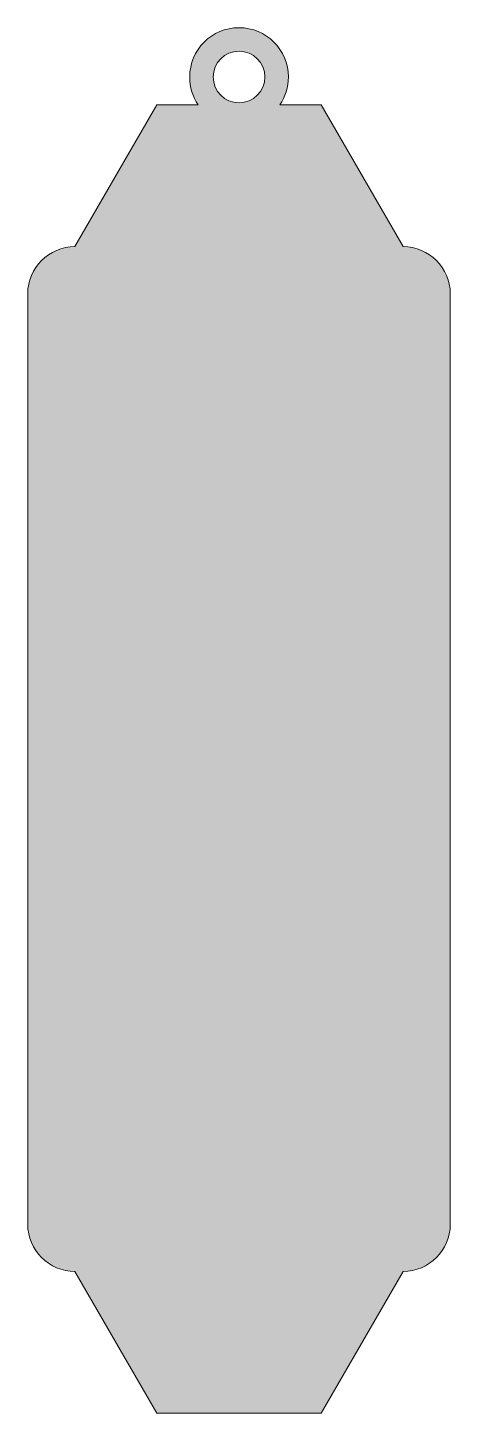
# Model space of a CAD drawing. Header units: centimetres. Extents: x 4.1 to 9.9, y -19.5 to -0.5.
import ezdxf

# ---------------------------------------------------------------- set-up
doc = ezdxf.new("R2010")
doc.units = ezdxf.units.CM
doc.header["$MEASUREMENT"] = 0
doc.layers.add('Layer 1', color=7, linetype='Continuous')

msp = doc.modelspace()

# ---------------------------------------------------------------- hatches: boundary and pattern name
at = {"layer": 'Layer 1', "true_color": 0xf1ceac}
h = msp.add_hatch(color=31, dxfattribs=at)
h.dxf.hatch_style = 2
edge = h.paths.add_edge_path()
edge.add_spline(control_points=[(9.223, -3.536), (9.223, -3.536), (8.104, -1.598), (8.104, -1.598), (8.104, -1.598), (7.542, -1.598), (7.542, -1.598), (7.616, -1.49), (7.659, -1.36), (7.659, -1.219), (7.659, -0.847), (7.357, -0.546), (6.985, -0.546), (6.613, -0.546), (6.312, -0.847), (6.312, -1.219), (6.312, -1.36), (6.355, -1.49), (6.428, -1.598), (6.428, -1.598), (5.866, -1.598), (5.866, -1.598), (5.866, -1.598), (4.747, -3.536), (4.747, -3.536), (4.569, -3.536), (4.408, -3.608), (4.292, -3.725), (4.175, -3.841), (4.103, -4.002), (4.103, -4.18), (4.103, -4.18), (4.103, -16.887), (4.103, -16.887), (4.103, -17.242), (4.391, -17.531), (4.747, -17.531), (4.747, -17.531), (5.866, -19.469), (5.866, -19.469), (5.866, -19.469), (8.104, -19.469), (8.104, -19.469), (8.104, -19.469), (9.223, -17.531), (9.223, -17.531), (9.401, -17.531), (9.562, -17.459), (9.679, -17.342), (9.795, -17.225), (9.867, -17.065), (9.867, -16.887), (9.867, -16.887), (9.867, -4.18), (9.867, -4.18), (9.867, -3.825), (9.579, -3.536), (9.223, -3.536)], knot_values=[0, 0, 0, 0, 1, 1, 1, 2, 2, 2, 3, 3, 3, 4, 4, 4, 5, 5, 5, 6, 6, 6, 7, 7, 7, 8, 8, 8, 9, 9, 9, 10, 10, 10, 11, 11, 11, 12, 12, 12, 13, 13, 13, 14, 14, 14, 15, 15, 15, 16, 16, 16, 17, 17, 17, 18, 18, 18, 19, 19, 19, 19], degree=3, periodic=1)
edge = h.paths.add_edge_path()
edge.add_spline(control_points=[(6.985, -0.867), (7.18, -0.867), (7.338, -1.025), (7.338, -1.219), (7.338, -1.414), (7.18, -1.572), (6.985, -1.572), (6.79, -1.572), (6.633, -1.414), (6.633, -1.219), (6.633, -1.025), (6.79, -0.867), (6.985, -0.867)], knot_values=[0, 0, 0, 0, 1, 1, 1, 2, 2, 2, 3, 3, 3, 4, 4, 4, 4], degree=3, periodic=1)

# ---------------------------------------------------------------- linework, layer by layer
at = {"layer": 'Layer 1', "lineweight": 0}
for points, knots in [([(9.223, -3.536), (9.223, -3.536), (8.104, -1.598), (8.104, -1.598), (8.104, -1.598), (7.542, -1.598), (7.542, -1.598), (7.616, -1.49), (7.659, -1.36), (7.659, -1.219), (7.659, -0.847), (7.357, -0.546), (6.985, -0.546), (6.613, -0.546), (6.312, -0.847), (6.312, -1.219), (6.312, -1.36), (6.355, -1.49), (6.428, -1.598), (6.428, -1.598), (5.866, -1.598), (5.866, -1.598), (5.866, -1.598), (4.747, -3.536), (4.747, -3.536), (4.569, -3.536), (4.408, -3.608), (4.292, -3.725), (4.175, -3.841), (4.103, -4.002), (4.103, -4.18), (4.103, -4.18), (4.103, -16.887), (4.103, -16.887), (4.103, -17.242), (4.391, -17.531), (4.747, -17.531), (4.747, -17.531), (5.866, -19.469), (5.866, -19.469), (5.866, -19.469), (8.104, -19.469), (8.104, -19.469), (8.104, -19.469), (9.223, -17.531), (9.223, -17.531), (9.401, -17.531), (9.562, -17.459), (9.679, -17.342), (9.795, -17.225), (9.867, -17.065), (9.867, -16.887), (9.867, -16.887), (9.867, -4.18), (9.867, -4.18), (9.867, -3.825), (9.579, -3.536), (9.223, -3.536)], [0, 0, 0, 0, 1, 1, 1, 2, 2, 2, 3, 3, 3, 4, 4, 4, 5, 5, 5, 6, 6, 6, 7, 7, 7, 8, 8, 8, 9, 9, 9, 10, 10, 10, 11, 11, 11, 12, 12, 12, 13, 13, 13, 14, 14, 14, 15, 15, 15, 16, 16, 16, 17, 17, 17, 18, 18, 18, 19, 19, 19, 19]), ([(6.985, -0.867), (7.18, -0.867), (7.338, -1.025), (7.338, -1.219), (7.338, -1.414), (7.18, -1.572), (6.985, -1.572), (6.79, -1.572), (6.633, -1.414), (6.633, -1.219), (6.633, -1.025), (6.79, -0.867), (6.985, -0.867)], [0, 0, 0, 0, 1, 1, 1, 2, 2, 2, 3, 3, 3, 4, 4, 4, 4])]:
    msp.add_open_spline(points, degree=3, knots=knots, dxfattribs=at)

doc.saveas('drawing.dxf')
